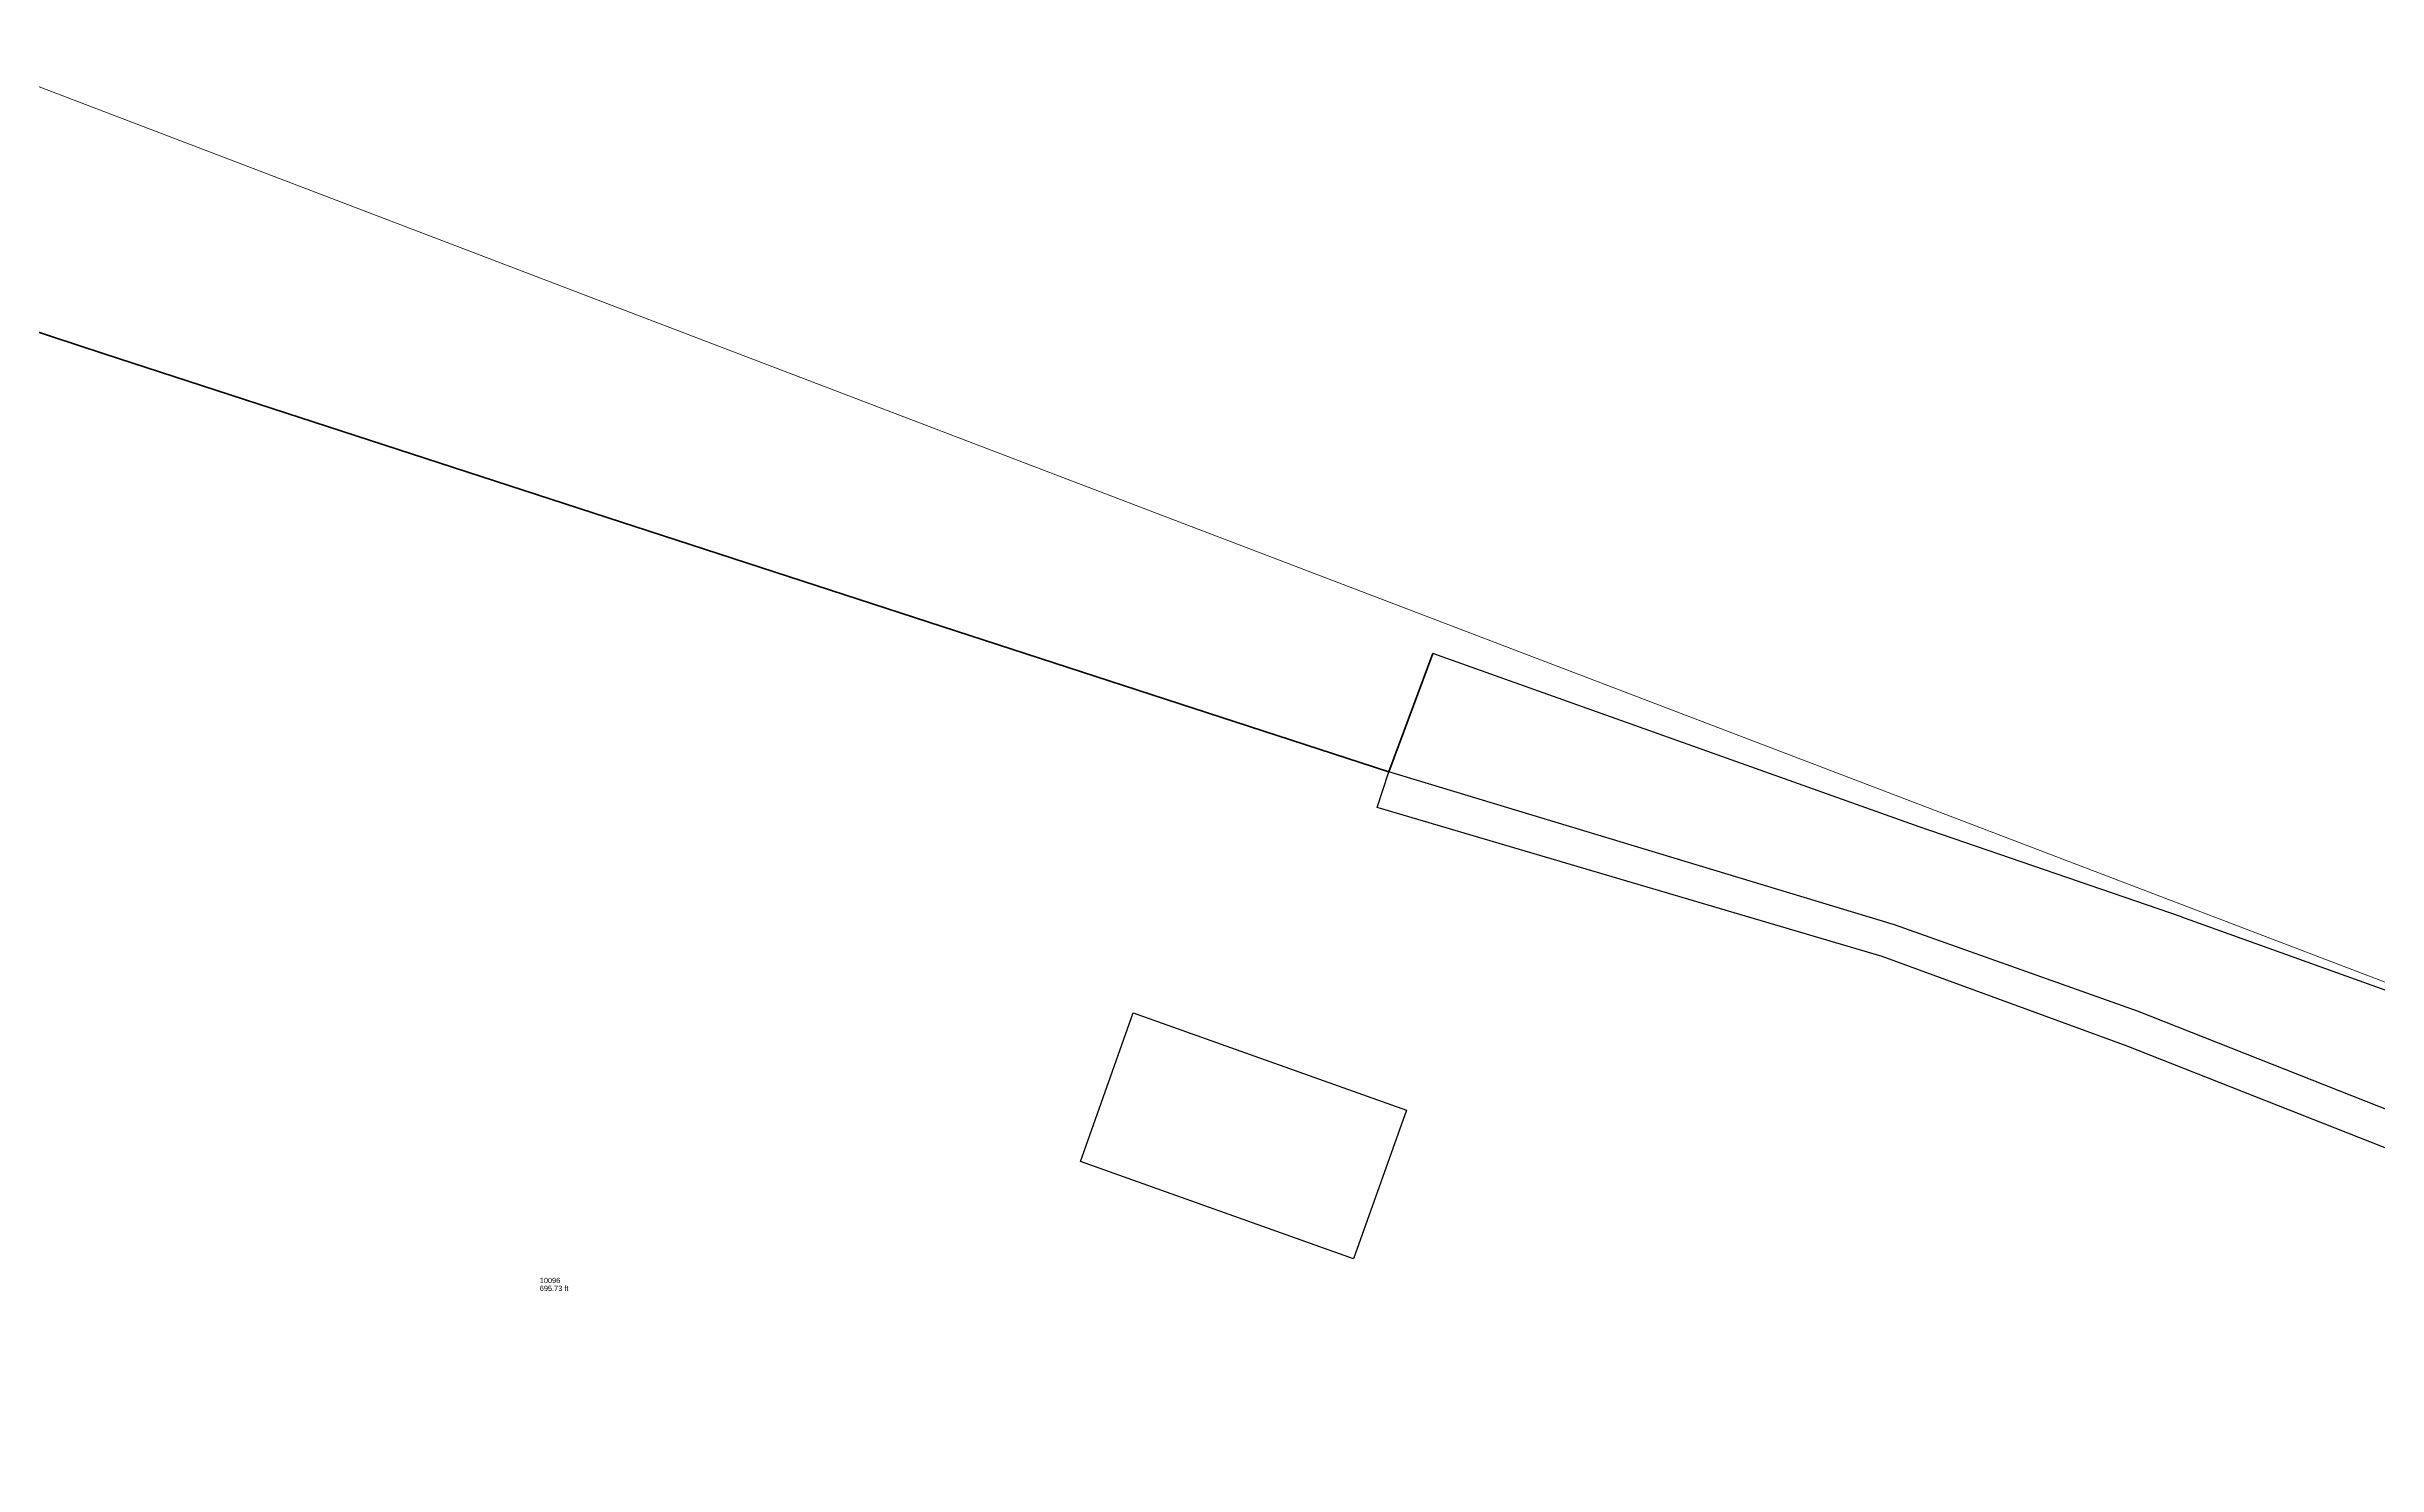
# Model space of a CAD drawing. Header units: feet. Extents: x 6430745 to 6432191, y 1887663 to 1888575.
# Drawn here: x 6430968.39 to 6431011.83, y 1888260.57 to 1888287.01 of the extents above; entities that cross this region are included whole.
import ezdxf
from ezdxf.lldxf.tags import DXFTag

# ---------------------------------------------------------------- set-up
doc = ezdxf.new("R2010")
doc.units = ezdxf.units.FT
doc.header["$MEASUREMENT"] = 0
for name, color, linetype, lineweight in [('VF-PVMT-EDGE-LINE-', 253, 'EDGEOFPAVEMENT', 35), ('VF-STRM-GEOP-LINE-QLB-', 253, 'STORMDRAIN', 15), ('VF-TOPO-CONC-EDGE-LINE-', 253, 'Continuous', 25), ('VF-TOPO-CONC-GTFL-LINE-', 253, 'Continuous', 25), ('VF-TOPO-CONC-LIPG-LINE-', 253, 'Continuous', 25), ('VF-TOPO-CONC-TBCB-LINE-', 253, 'Continuous', 25), ('VN-PLNT-TREE-', 253, 'Continuous', 13)]:
    doc.layers.add(name, color=color, linetype=linetype, lineweight=lineweight)
doc.styles.add('NCS1', font='arial.ttf', dxfattribs={"width": 0.8, "height": 0.09375})
doc.styles.get("Standard").update_dxf_attribs({"font": 'arial.ttf'})
tags = doc.linetypes.add('EDGEOFPAVEMENT', pattern='A,1,-0.03,["EP",Standard,S=0.08,R=0,X=0,Y=-0.04],-0.16,1', length=2.19).pattern_tags.tags
tags[6] = DXFTag(74, 10)
tags = doc.linetypes.add('STORMDRAIN', pattern='A,1,-0.03,["SD",Standard,S=0.08,R=0,X=0,Y=-0.04],-0.16,1', length=2.19).pattern_tags.tags
tags[6] = DXFTag(74, 10)

msp = doc.modelspace()

# ---------------------------------------------------------------- linework, layer by layer
at = {"layer": 'VF-PVMT-EDGE-LINE-', "flags": 128}
msp.add_lwpolyline([(6430994.23, 1888275.7), (6430993.41, 1888273.49), (6430969.46, 1888281.28), (6430964.393, 1888282.944), (6430959.331, 1888284.624), (6430949.211, 1888287.996), (6430944.148, 1888289.673), (6430939.081, 1888291.335), (6430934.005, 1888292.973), (6430928.92, 1888294.58), (6430926.421, 1888295.349), (6430923.917, 1888296.099), (6430918.895, 1888297.557), (6430908.828, 1888300.395), (6430903.798, 1888301.826), (6430901.287, 1888302.555), (6430898.781, 1888303.298), (6430896.28, 1888304.058), (6430893.786, 1888304.838), (6430891.299, 1888305.641), (6430888.82, 1888306.47), (6430887.453, 1888306.948), (6430886.092, 1888307.441), (6430883.375, 1888308.447), (6430882.015, 1888308.944), (6430880.651, 1888309.429), (6430879.28, 1888309.893), (6430877.9, 1888310.33), (6430876.917, 1888310.62), (6430875.93, 1888310.897), (6430873.948, 1888311.423), (6430871.962, 1888311.936), (6430869.98, 1888312.46), (6430866.174, 1888313.513), (6430862.375, 1888314.591), (6430854.789, 1888316.79), (6430847.203, 1888318.992), (6430843.405, 1888320.073), (6430839.6, 1888321.13), (6430833.927, 1888322.67), (6430828.248, 1888324.187), (6430822.562, 1888325.68), (6430816.87, 1888327.151), (6430811.172, 1888328.599), (6430805.468, 1888330.023), (6430799.758, 1888331.425), (6430794.043, 1888332.803), (6430788.321, 1888334.158), (6430782.595, 1888335.49), (6430776.863, 1888336.798), (6430771.126, 1888338.083), (6430765.384, 1888339.345), (6430759.637, 1888340.583), (6430753.886, 1888341.798), (6430748.13, 1888342.99)], dxfattribs=at)
at = {"layer": 'VF-STRM-GEOP-LINE-QLB-', "elevation": 693.47, "flags": 128}
msp.add_lwpolyline([(6431816.577, 1887729.251), (6431666.23, 1887877.38), (6431435.57, 1888060.16), (6431170.99, 1888208.91), (6430892.92, 1888314.99)], dxfattribs=at)
at = {"layer": 'VF-TOPO-CONC-EDGE-LINE-', "flags": 128}
msp.add_lwpolyline([(6430992.75, 1888264.42), (6430987.66, 1888266.23), (6430988.645, 1888268.999), (6430993.735, 1888267.189), (6430992.75, 1888264.42)], close=True, dxfattribs=at)
at = {"layer": 'VF-TOPO-CONC-GTFL-LINE-', "flags": 128}
msp.add_lwpolyline([(6431091.95, 1888235.63), (6431007.36, 1888269.03), (6431002.83, 1888270.64), (6430993.41, 1888273.49)], dxfattribs=at)
at = {"layer": 'VF-TOPO-CONC-LIPG-LINE-', "flags": 128}
for points in [[(6431008.18, 1888270.79), (6431003.29, 1888272.47), (6430994.23, 1888275.7)], [(6431008.18, 1888270.79), (6431013.184, 1888268.994), (6431020.899, 1888266.078), (6431030.619, 1888262.392), (6431042.748, 1888257.681), (6431057.724, 1888251.806), (6431073.408, 1888245.394), (6431085.378, 1888240.457), (6431095.87, 1888235.97)]]:
    msp.add_lwpolyline(points, dxfattribs=at)
at = {"layer": 'VF-TOPO-CONC-TBCB-LINE-', "flags": 128}
msp.add_lwpolyline([(6431091.86, 1888235), (6431007.17, 1888268.38), (6431002.6, 1888270.05), (6430993.19, 1888272.83), (6430993.41, 1888273.49)], dxfattribs=at)

# ---------------------------------------------------------------- texts
at = {"layer": 'VN-PLNT-TREE-', "style": 'NCS1', "width": 0.8}
for s, p in [('10096', (6430977.581, 1888263.965)), ('695.73 ft', (6430977.581, 1888263.818))]:
    msp.add_text(s, height=0.0984, dxfattribs=at).set_placement(p)

doc.saveas('drawing.dxf')
